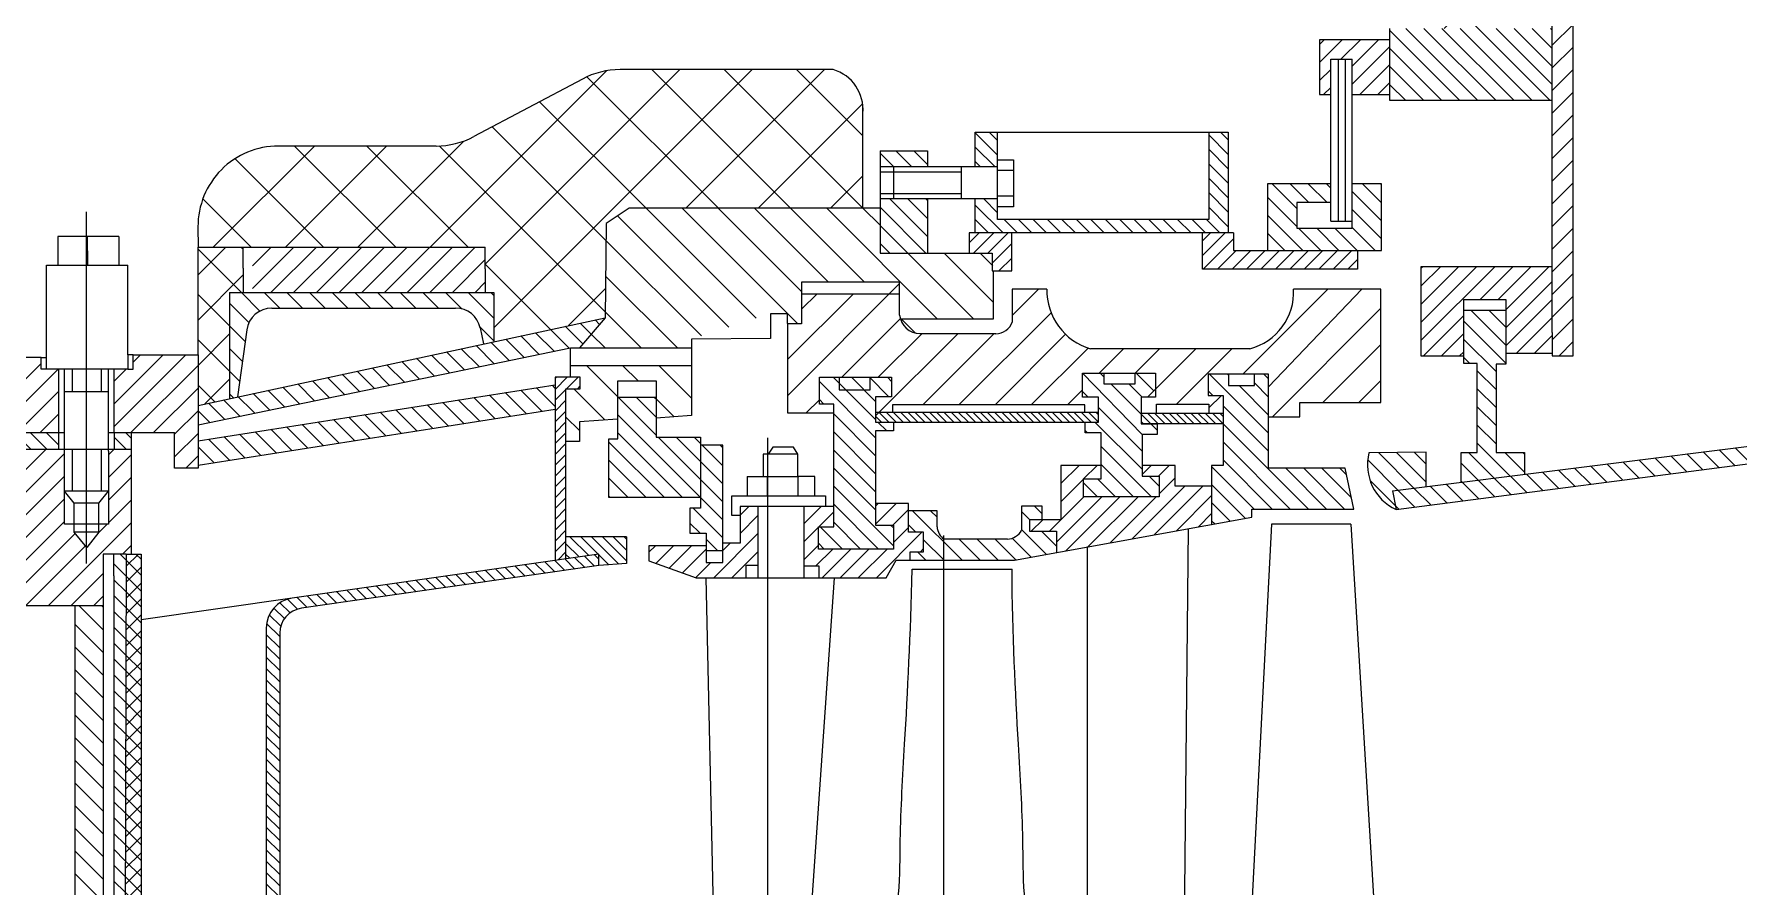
# Model space of a CAD drawing. Extents: x 0 to 420, y 0 to 297.
# Drawn here: x 233.63 to 273.66, y 211.22 to 231.26 of the extents above; entities that cross this region are included whole.
import ezdxf

# ---------------------------------------------------------------- set-up
doc = ezdxf.new("R2010")
doc.units = 0
doc.layers.get('0').update_dxf_attribs({"linetype": 'CONTINUOUS'})
pattern_1 = [(135, (-55.34396, 175.77993), (-0.21215855, -0.21215855), [])]
pattern_2 = [(45, (-22270.5377, -14110.3131), (-0.2661162917, 0.2661162917), [])]
pattern_3 = [(135, (-22278.84894, -14110.3131), (-0.1862814042, -0.1862814042), [])]
pattern_4 = [(135, (-22278.84894, -14110.3131), (-0.2661162917, -0.2661162917), [])]
pattern_5 = [(45, (-22278.84894, -14110.3131), (-0.2661162917, 0.2661162917), [])]
pattern_6 = [(45, (-55.34396, 175.77993), (-0.21215855, 0.21215855), [])]
pattern_7 = [(135, (-22278.84894, -14110.3131), (-0.1330581458, -0.1330581458), [])]
pattern_8 = [(135, (-55.34396, 175.77993), (-0.08486342, -0.08486342), [])]
pattern_9 = [(135, (-55.34396, 175.7799), (-0.4243171, -0.4243171), [])]
pattern_10 = [(45, (-55.34396, 175.77993), (-0.16972684, 0.16972684), [])]

msp = doc.modelspace()

# ---------------------------------------------------------------- hatches: boundary and pattern name
at = {"lineweight": 0, "ltscale": 0.0007}
h = msp.add_hatch(dxfattribs=at)
h.set_pattern_fill('ANSI37', color=256, scale=0.355602, style=0)
h.set_pattern_definition([(45, (-22270.5377, -14110.3131), (-0.798348875, 0.798348875), []), (135, (-22270.5377, -14110.3131), (-0.798348875, -0.798348875), [])])
edge = h.paths.add_edge_path()
edge.add_line((266.009, 241.434), (266.009, 236.13))
edge.add_spline(control_points=[(266.009, 236.13), (266.589, 236.215), (267.17, 236.301), (267.751, 236.375)], knot_values=[0, 0, 0, 0, 9.270999, 9.270999, 9.270999, 9.270999], degree=3, periodic=0)
edge.add_line((267.751, 236.375), (267.751, 239.561))
edge.add_line((267.751, 239.561), (328.042, 239.561))
edge.add_line((328.042, 239.561), (328.042, 236.207))
edge.add_spline(control_points=[(328.042, 236.207), (328.56, 236.143), (329.077, 236.079), (329.593, 236.015)], knot_values=[329.420919, 329.420919, 329.420919, 329.420919, 337.69622, 337.69622, 337.69622, 337.69622], degree=3, periodic=0)
edge.add_line((329.593, 236.015), (329.593, 241.434))
edge.add_line((329.593, 241.434), (266.009, 241.434))
edge = h.paths.add_edge_path()
edge.add_spline(control_points=[(329.593, 235.211), (329.077, 235.275), (328.56, 235.34), (328.042, 235.403)], knot_values=[329.420919, 329.420919, 329.420919, 329.420919, 337.69622, 337.69622, 337.69622, 337.69622], degree=3, periodic=0)
edge.add_line((328.042, 235.403), (328.042, 224.9))
edge.add_line((328.042, 224.9), (329.593, 224.9))
edge.add_line((329.593, 224.9), (329.593, 235.211))
h = msp.add_hatch(dxfattribs=at)
h.set_pattern_fill('ANSI31', color=256, scale=0.118534, style=0)
h.set_pattern_definition(pattern_2)
edge = h.paths.add_edge_path()
edge.add_spline(control_points=[(269.771, 235.762), (269.607, 235.754), (269.443, 235.743), (269.279, 235.73)], knot_values=[0.027746, 0.027746, 0.027746, 0.027746, 0.031916, 0.031916, 0.031916, 0.031916], degree=3, periodic=0)
edge.add_line((269.279, 235.73), (269.279, 224.245))
edge.add_line((269.279, 224.245), (269.279, 223.7))
edge.add_line((269.279, 223.7), (269.771, 223.7))
edge.add_line((269.771, 223.7), (269.771, 225.462))
edge.add_line((269.771, 225.462), (269.771, 235.762))
edge = h.paths.add_edge_path()
edge.add_line((269.771, 237.516), (269.771, 237.975))
edge.add_line((269.771, 237.975), (269.771, 239.561))
edge.add_line((269.771, 239.561), (269.279, 239.561))
edge.add_line((269.279, 239.561), (269.279, 236.534))
edge.add_spline(control_points=[(269.279, 236.534), (269.443, 236.547), (269.607, 236.557), (269.771, 236.566)], knot_values=[0.027746, 0.027746, 0.027746, 0.027746, 0.031916, 0.031916, 0.031916, 0.031916], degree=3, periodic=0)
edge.add_line((269.771, 236.566), (269.771, 237.516))
at = {"lineweight": 0}
h = msp.add_hatch(dxfattribs=at)
h.set_pattern_fill('NET', color=256, scale=0.378, angle=45, style=0)
h.set_pattern_definition([(45, (-55.344, 175.7799), (-0.848634, 0.848634), []), (135, (-55.344, 175.7799), (-0.848634, -0.848634), [])])
h.paths.add_polyline_path([(253.092, 229.569, 0.30903), (252.394, 230.421), (247.392, 230.421, 0.122698), (246.505, 230.2), (243.959, 228.848, -0.122698), (243.072, 228.627), (239.37, 228.627, 0.082422), (238.759, 228.525), (238.759, 226.254), (244.225, 226.254), (244.225, 225.74), (244.225, 225.187), (244.43, 225.187), (244.43, 224.031), (247.041, 224.594), (247.062, 226.809), (247.606, 227.165), (253.092, 227.165)])
h.paths.add_polyline_path([(238.759, 228.525, 0.322119), (237.48, 226.728), (237.482, 226.254), (238.759, 226.254)])
edge = h.paths.add_edge_path()
edge.add_spline(control_points=[(267.751, 235.571), (267.17, 235.497), (266.589, 235.411), (266.009, 235.326)], knot_values=[0, 0, 0, 0, 9.270999, 9.270999, 9.270999, 9.270999], degree=3, periodic=0)
edge.add_line((266.009, 235.326), (266.009, 231.39))
edge.add_line((266.009, 231.39), (267.751, 231.39))
edge.add_line((267.751, 231.39), (267.751, 235.571))
h = msp.add_hatch(dxfattribs=at)
h.set_pattern_fill('ANSI31', color=256, scale=0.0945, angle=90, style=0)
h.set_pattern_definition(pattern_1)
edge = h.paths.add_edge_path()
edge.add_line((265.527, 220.527), (296.83, 224.452))
edge.add_line((265.611, 220.088), (296.83, 224.144))
edge.add_line((265.527, 220.527), (265.611, 220.088))
edge.add_spline(control_points=[(296.83, 224.452), (297.808, 224.607), (299.925, 225.177), (302.887, 226.525), (305.427, 228.574), (307.054, 230.757), (307.839, 232.534), (307.951, 233.45), (307.981, 233.699)], knot_values=[0, 0, 0, 0, 2.969321, 6.544859, 9.687328, 12.645328, 14.654716, 15.407922, 15.407922, 15.407922, 15.407922], degree=3, periodic=0)
edge.add_spline(control_points=[(296.83, 224.144), (297.574, 224.278), (299.587, 224.706), (302.315, 225.921), (304.964, 227.613), (306.736, 229.722), (307.89, 231.677), (308.175, 233.126), (308.275, 233.684), (308.288, 233.843)], knot_values=[0, 0, 0, 0, 11.999601, 32.554422, 47.085411, 61.395852, 75.999022, 82.331654, 84.856843, 84.856843, 84.856843, 84.856843], degree=3, periodic=0)
at = {"lineweight": 0, "ltscale": 0.0007}
h = msp.add_hatch(dxfattribs=at)
h.set_pattern_fill('ANSI31', color=256, scale=0.118534, style=0)
h.set_pattern_definition(pattern_2)
edge = h.paths.add_edge_path()
edge.add_spline(control_points=[(323.345, 234.098), (323.357, 233.87), (323.414, 232.764), (323.12, 230.575), (322.521, 227.299), (320.969, 223.819), (318.894, 220.429), (316.212, 217.055), (311.482, 213.311), (305.563, 210.941), (301.049, 210.474), (299.551, 210.319)], knot_values=[0, 0, 0, 0, 3.612468, 17.57408, 34.857544, 56.348034, 77.511614, 97.911814, 124.406864, 172.490031, 196.378415, 196.378415, 196.378415, 196.378415], degree=3, periodic=0)
edge.add_line((299.551, 210.319), (278.321, 209.79))
edge.add_line((278.321, 209.79), (278.33, 209.467))
edge.add_line((278.33, 209.467), (299.299, 209.938))
edge.add_spline(control_points=[(299.299, 209.938), (300.25, 209.989), (301.91, 210.077), (304.52, 210.512), (307.128, 211.137), (309.959, 212.614), (313.708, 214.228), (317.275, 217.422), (320.144, 221.264), (322.174, 225.353), (323.486, 229.586), (323.632, 232.666), (323.7, 234.098)], knot_values=[0, 0, 0, 0, 15.092512, 26.350923, 42.007085, 57.356382, 76.856499, 106.551983, 131.889621, 152.677725, 178.797749, 201.478244, 201.478244, 201.478244, 201.478244], degree=3, periodic=0)
edge.add_line((323.7, 234.098), (323.345, 234.098))
h.paths.add_polyline_path([(278.33, 209.467), (278.321, 209.79), (268.928, 209.556), (268.928, 209.256)])
at = {"lineweight": 0}
h = msp.add_hatch(dxfattribs=at)
h.set_pattern_fill('ANSI31', color=256, scale=0.0945, angle=90, style=0)
h.set_pattern_definition(pattern_1)
h.paths.add_polyline_path([(269.279, 231.39), (266.009, 231.39), (265.465, 231.39), (265.465, 229.696), (269.279, 229.696)])
h = msp.add_hatch(dxfattribs=at)
h.set_pattern_fill('ANSI31', color=256, scale=0.0945, style=0)
h.set_pattern_definition(pattern_6)
h.paths.add_polyline_path([(265.465, 231.123), (263.815, 231.123), (263.815, 229.834), (264.077, 229.834), (264.077, 230.665), (264.579, 230.665), (264.579, 229.834), (265.465, 229.834)])
h = msp.add_hatch(dxfattribs=at)
h.set_pattern_fill('ANSI31', color=256, scale=0.0756, angle=90, style=0)
h.set_pattern_definition([(135, (-55.34396, 175.77993), (-0.16972684, -0.16972684), [])])
h.paths.add_polyline_path([(256.255, 228.951), (255.732, 228.951), (255.732, 228.136), (256.255, 228.136)])
h.paths.add_polyline_path([(256.255, 227.384), (255.732, 227.384), (255.732, 226.589), (261.672, 226.589), (261.672, 228.951), (261.212, 228.951), (261.212, 226.903), (256.255, 226.903)])
h = msp.add_hatch(dxfattribs=at)
h.set_pattern_fill('ANSI31', color=256, scale=0.0945, angle=90, style=0)
h.set_pattern_definition(pattern_1)
h.paths.add_polyline_path([(254.607, 227.384), (253.494, 227.384), (253.494, 226.109), (254.607, 226.109)])
h.paths.add_polyline_path([(254.607, 228.512), (253.494, 228.512), (253.494, 228.136), (254.607, 228.136)])
h = msp.add_hatch(dxfattribs=at)
h.set_pattern_fill('ANSI31', color=256, scale=0.0945, angle=90, style=0)
h.set_pattern_definition(pattern_1)
h.paths.add_polyline_path([(265.269, 227.739), (264.579, 227.739), (264.579, 226.694), (263.282, 226.694), (263.282, 227.3), (264.077, 227.3), (264.077, 227.739), (262.592, 227.739), (262.592, 226.171), (264.704, 226.171), (265.269, 226.171)])
h = msp.add_hatch(dxfattribs=at)
h.set_pattern_fill('ANSI31', color=256, scale=0.189, angle=90, style=0)
h.set_pattern_definition(pattern_9)
edge = h.paths.add_edge_path()
edge.add_line((247.062, 226.809), (247.041, 224.594))
edge.add_line((247.606, 227.165), (247.062, 226.809))
edge.add_line((253.494, 227.165), (247.606, 227.165))
edge.add_line((253.494, 227.165), (253.494, 226.109))
edge.add_line((253.494, 226.109), (256.13, 226.109))
edge.add_line((256.151, 225.691), (256.151, 224.562))
edge.add_line((256.13, 226.109), (256.13, 225.691))
edge.add_line((256.151, 224.562), (253.972, 224.562))
edge.add_line((253.954, 224.656), (253.954, 225.43))
edge.add_line((253.954, 225.43), (251.654, 225.43))
edge.add_line((251.654, 225.43), (251.654, 224.447))
edge.add_line((251.654, 224.447), (251.319, 224.447))
edge.add_line((251.319, 224.458), (251.319, 224.688))
edge.add_line((251.319, 224.688), (250.922, 224.688))
edge.add_line((250.922, 224.102), (249.07, 224.092))
edge.add_line((250.922, 224.688), (250.922, 224.102))
edge.add_line((249.07, 224.092), (249.07, 223.883))
edge.add_line((246.438, 223.883), (249.07, 223.883))
edge.add_line((247.041, 224.594), (246.438, 223.883))
edge.add_arc((254.432, 224.698), 0.479, 185.0268, 270)
h = msp.add_hatch(dxfattribs=at)
h.set_pattern_fill('ANSI31', color=256, scale=0.0756, style=0)
h.set_pattern_definition(pattern_10)
h.paths.add_polyline_path([(256.59, 226.589), (255.586, 226.589), (255.586, 226.109), (256.13, 226.109), (256.13, 225.691), (256.151, 225.691), (256.59, 225.691)])
h = msp.add_hatch(dxfattribs=at)
h.set_pattern_fill('ANSI31', color=256, scale=0.0756, style=0)
h.set_pattern_definition(pattern_10)
h.paths.add_polyline_path([(264.704, 226.171), (261.797, 226.171), (261.797, 226.589), (261.065, 226.589), (261.065, 225.733), (264.704, 225.733)])
at = {"lineweight": 0, "ltscale": 0.0007}
h = msp.add_hatch(dxfattribs=at)
h.set_pattern_fill('ANSI37', color=256, scale=0.237068, style=0)
h.set_pattern_definition([(45, (-22278.84894, -14110.3131), (-0.532232583, 0.532232583), []), (135, (-22278.84894, -14110.3131), (-0.532232583, -0.532232583), [])])
h.paths.add_polyline_path([(238.221, 225.187), (238.542, 225.187), (238.542, 225.754), (238.542, 226.254), (237.482, 226.254), (237.482, 223.722), (237.482, 222.535), (238.221, 222.694)])
h = msp.add_hatch(dxfattribs=at)
h.set_pattern_fill('ANSI31', color=256, scale=0.118534, style=0)
h.set_pattern_definition(pattern_5)
h.paths.add_polyline_path([(244.225, 225.187), (244.225, 225.74), (244.225, 226.254), (238.759, 226.254), (238.759, 225.187)])
at = {"lineweight": 0}
h = msp.add_hatch(dxfattribs=at)
h.set_pattern_fill('ANSI31', color=256, scale=0.0945, style=0)
h.set_pattern_definition(pattern_6)
h.paths.add_polyline_path([(269.279, 225.798), (266.202, 225.798), (266.202, 223.687), (267.205, 223.687), (267.205, 225.024), (268.188, 225.024), (268.188, 223.75), (269.279, 223.75), (269.279, 224.245)])
at = {"lineweight": 0, "ltscale": 0.0007}
h = msp.add_hatch(dxfattribs=at)
h.set_pattern_fill('ANSI31', color=256, scale=0.118534, angle=90, style=0)
h.set_pattern_definition(pattern_4)
h.paths.add_polyline_path([(243.528, 224.819, -0.352957), (244.107, 224.352), (244.188, 223.979), (244.43, 224.031), (244.43, 225.187), (238.759, 225.187), (238.759, 224.609, -0.221029), (239.212, 224.819)])
h.paths.add_polyline_path([(238.759, 225.187), (238.221, 225.187), (238.221, 222.694), (238.411, 222.735), (238.625, 224.306, -0.142311), (238.759, 224.609)])
at = {"lineweight": 0}
h = msp.add_hatch(dxfattribs=at)
h.set_pattern_fill('ANSI31', color=256, scale=0.0945, angle=90, style=0)
h.set_pattern_definition(pattern_1)
h.paths.add_polyline_path([(238.759, 222.81), (238.759, 222.339), (246.226, 223.883), (246.438, 223.883), (247.041, 224.594)])
h = msp.add_hatch(dxfattribs=at)
h.set_pattern_fill('ANSI31', color=256, scale=0.0945, angle=90, style=0)
h.set_pattern_definition(pattern_1)
h.paths.add_polyline_path([(267.958, 223.499), (268.188, 223.499), (268.188, 224.774), (267.205, 224.774), (267.205, 223.52), (267.519, 223.52), (267.519, 221.43), (267.143, 221.43), (267.143, 220.73), (268.628, 220.916), (268.628, 221.43), (267.958, 221.43)])
at = {"lineweight": 0, "ltscale": 0.0007}
h = msp.add_hatch(dxfattribs=at)
h.set_pattern_fill('ANSI31', color=256, scale=0.118534, style=0)
h.set_pattern_definition(pattern_5)
h.paths.add_polyline_path([(231.725, 223.383), (231.434, 223.383), (231.245, 223.383), (231.245, 223.556), (230.824, 223.556), (230.824, 221.835), (231.725, 221.835)])
h.paths.add_polyline_path([(234.214, 223.383), (233.923, 223.383), (233.797, 223.383), (233.797, 223.657), (233.468, 223.657), (233.468, 223.383), (233.347, 223.383), (233.065, 223.383), (233.065, 221.897), (234.214, 221.897)])
h.paths.add_polyline_path([(231.857, 221.498), (230.824, 221.498), (230.824, 220.159), (231.278, 220.159), (231.278, 217.831), (234.587, 217.831), (235.251, 217.831), (235.251, 218.192), (235.251, 218.39), (235.251, 218.646), (235.251, 219.042), (235.798, 219.042), (235.912, 219.042), (235.912, 221.498), (235.383, 221.498), (235.383, 221.46), (235.383, 219.746), (235.156, 219.746), (235.156, 219.557), (234.865, 219.188), (234.865, 219.209), (234.571, 219.557), (234.571, 219.746), (234.346, 219.746), (234.346, 221.498), (232.894, 221.498), (232.894, 221.46), (232.894, 219.746), (232.667, 219.746), (232.667, 219.557), (232.384, 219.199), (232.082, 219.557), (232.082, 219.746), (231.857, 219.746)])
h = msp.add_hatch(dxfattribs=at)
h.set_pattern_fill('ANSI31', color=256, scale=0.118534, style=0)
h.set_pattern_definition(pattern_5)
h.paths.add_polyline_path([(236.93, 221.897), (236.93, 221.057), (237.482, 221.057), (237.482, 223.722), (235.957, 223.722), (235.957, 223.383), (235.836, 223.383), (235.516, 223.383), (235.516, 221.897)])
at = {"lineweight": 0}
h = msp.add_hatch(dxfattribs=at)
h.set_pattern_fill('ANSI31', color=256, scale=0.189, angle=90, style=0)
h.set_pattern_definition(pattern_9)
h.paths.add_polyline_path([(247.338, 223.107), (248.238, 223.107), (248.238, 222.231), (249.07, 222.295), (249.07, 223.465), (246.226, 223.465), (246.226, 223.194), (246.456, 223.194), (246.456, 222.922), (246.121, 222.922), (246.121, 221.689), (246.435, 221.689), (246.435, 222.149), (247.338, 222.212)])
h = msp.add_hatch(dxfattribs=at)
h.set_pattern_fill('ANSI31', color=256, scale=0.0945, angle=90, style=0)
h.set_pattern_definition(pattern_1)
h.paths.add_polyline_path([(245.868, 222.447), (245.868, 223.018), (238.759, 221.904), (238.759, 221.333)])
h.paths.add_polyline_path([(238.759, 221.904), (237.482, 221.704), (237.482, 221.446), (237.482, 221.133), (238.759, 221.333)])
h = msp.add_hatch(dxfattribs=at)
h.set_pattern_fill('ANSI31', color=256, scale=0.0567, style=0)
h.set_pattern_definition([(45, (-55.34396, 175.77993), (-0.12729513, 0.12729513), [])])
h.paths.add_polyline_path([(246.121, 222.922), (246.456, 222.922), (246.456, 223.194), (246.226, 223.194), (245.868, 223.194), (245.868, 222.447), (245.868, 218.894), (246.121, 218.93)])
h = msp.add_hatch(dxfattribs=at)
h.set_pattern_fill('ANSI31', color=256, scale=0.0945, angle=90, style=0)
h.set_pattern_definition(pattern_1)
h.paths.add_polyline_path([(253.39, 221.939), (253.808, 221.939), (253.808, 222.143), (253.39, 222.143), (253.39, 222.734), (253.766, 222.734), (253.766, 223.193), (252.072, 223.193), (252.072, 222.566), (252.407, 222.566), (252.407, 219.682), (252.051, 219.682), (252.051, 219.16), (253.808, 219.16), (253.808, 219.724), (253.39, 219.724)])
h = msp.add_hatch(dxfattribs=at)
h.set_pattern_fill('ANSI31', color=256, scale=0.0945, angle=90, style=0)
h.set_pattern_definition(pattern_1)
h.paths.add_polyline_path([(262.619, 223.271), (262.284, 223.271), (262.284, 222.999), (261.678, 222.999), (261.678, 223.271), (261.197, 223.271), (261.197, 222.77), (261.552, 222.77), (261.552, 221.119), (261.28, 221.119), (261.28, 219.74), (262.223, 219.912), (262.223, 220.1), (264.622, 220.1), (264.415, 221.056), (262.619, 221.056)])
h = msp.add_hatch(dxfattribs=at)
h.set_pattern_fill('ANSI31', color=256, scale=0.0945, angle=90, style=0)
h.set_pattern_definition(pattern_1)
h.paths.add_polyline_path([(238.759, 222.81), (237.482, 222.535), (237.482, 222.075), (238.759, 222.339)])
h = msp.add_hatch(dxfattribs=at)
h.set_pattern_fill('ANSI31', color=256, scale=0.0945, angle=90, style=0)
h.set_pattern_definition(pattern_1)
h.paths.add_polyline_path([(249.283, 221.79), (248.238, 221.79), (248.238, 222.73), (247.338, 222.73), (247.338, 221.748), (247.129, 221.748), (247.129, 220.369), (249.283, 220.369)])
h = msp.add_hatch(dxfattribs=at)
h.set_pattern_fill('ANSI31', color=256, scale=0.0378, angle=90, style=0)
h.set_pattern_definition(pattern_8)
h.paths.add_polyline_path([(258.624, 222.378), (253.482, 222.378), (253.39, 222.285), (253.39, 222.143), (258.624, 222.143)])
h = msp.add_hatch(dxfattribs=at)
h.set_pattern_fill('ANSI31', color=256, scale=0.0378, angle=90, style=0)
h.set_pattern_definition(pattern_8)
h.paths.add_polyline_path([(261.552, 222.352), (259.628, 222.352), (259.628, 222.101), (260.005, 222.101), (261.552, 222.101)])
at = {"lineweight": 0, "ltscale": 0.0007}
h = msp.add_hatch(dxfattribs=at)
h.set_pattern_fill('ANSI31', color=256, scale=0.082974, angle=90, style=0)
h.set_pattern_definition(pattern_3)
h.paths.add_polyline_path([(230.824, 221.835), (230.824, 221.498), (231.725, 221.498), (231.725, 221.835)])
h.paths.add_polyline_path([(233.065, 221.897), (233.065, 221.498), (234.214, 221.498), (234.214, 221.897)])
h.paths.add_polyline_path([(235.516, 221.498), (235.912, 221.498), (235.912, 221.897), (235.516, 221.897)])
at = {"lineweight": 0}
h = msp.add_hatch(dxfattribs=at)
h.set_pattern_fill('ANSI31', color=256, scale=0.0945, angle=90, style=0)
h.set_pattern_definition(pattern_1)
h.paths.add_polyline_path([(249.806, 221.602), (249.283, 221.602), (249.283, 220.118), (249.032, 220.118), (249.032, 219.533), (249.409, 219.533), (249.409, 219.115), (249.806, 219.115)])
h = msp.add_hatch(dxfattribs=at)
h.set_pattern_fill('ANSI31', color=256, scale=0.0945, angle=90, style=0)
h.set_pattern_definition(pattern_1)
h.paths.add_polyline_path([(264.975, 221.416, 0.361436), (265.611, 220.088), (265.527, 220.527), (266.32, 220.627), (266.318, 221.434)])
h = msp.add_hatch(dxfattribs=at)
h.set_pattern_fill('ANSI31', color=256, scale=0.0945, style=0)
h.set_pattern_definition(pattern_6)
h.paths.add_polyline_path([(261.28, 220.638), (260.423, 220.638), (260.423, 221.119), (259.649, 221.119), (259.649, 220.868), (260.046, 220.868), (260.046, 220.387), (258.269, 220.387), (258.269, 220.805), (258.687, 220.805), (258.687, 221.124), (257.823, 221.124), (257.74, 221.124), (257.74, 219.849), (257.008, 219.849), (257.008, 219.578), (257.635, 219.578), (257.635, 219.075), (261.28, 219.74)])
h = msp.add_hatch(dxfattribs=at)
h.set_pattern_fill('ANSI31', color=256, scale=0.0945, style=0)
h.set_pattern_definition(pattern_6)
h.paths.add_polyline_path([(250.625, 220.156), (250.207, 220.156), (250.207, 219.299), (249.806, 219.299), (249.806, 218.843), (249.409, 218.843), (249.409, 219.237), (248.066, 219.237), (248.066, 218.882), (249.174, 218.485), (250.353, 218.485), (250.353, 218.777), (250.625, 218.777)])
h = msp.add_hatch(dxfattribs=at)
h.set_pattern_fill('ANSI31', color=256, scale=0.0945, style=0)
h.set_pattern_definition(pattern_6)
h.paths.add_polyline_path([(254.205, 219.097), (254.519, 219.097), (254.519, 219.557), (254.163, 219.557), (254.163, 220.226), (253.39, 220.226), (253.39, 219.724), (253.808, 219.724), (253.808, 219.16), (252.051, 219.16), (252.051, 219.682), (252.407, 219.682), (252.407, 220.156), (251.713, 220.156), (251.713, 218.756), (252.068, 218.756), (252.068, 218.485), (253.636, 218.485), (253.875, 218.895), (254.205, 218.895)])
h = msp.add_hatch(dxfattribs=at)
h.set_pattern_fill('ANSI31', color=256, scale=0.0945, angle=90, style=0)
h.set_pattern_definition(pattern_1)
h.paths.add_polyline_path([(257.635, 219.578), (257.008, 219.578), (257.008, 219.849), (257.3, 219.849), (257.3, 220.163), (256.819, 220.163), (256.819, 219.599, -0.251518), (256.485, 219.39), (255, 219.39, -0.011912), (254.985, 219.401), (254.985, 218.895), (256.649, 218.895), (257.635, 219.075)])
h.paths.add_polyline_path([(254.985, 219.401, -0.209903), (254.833, 219.682), (254.833, 220.058), (254.163, 220.058), (254.163, 219.557), (254.519, 219.557), (254.519, 219.097), (254.205, 219.097), (254.205, 218.895), (254.985, 218.895)])
h = msp.add_hatch(dxfattribs=at)
h.set_pattern_fill('ANSI31', color=256, scale=0.0567, angle=90, style=0)
h.set_pattern_definition([(135, (-55.34396, 175.77993), (-0.12729513, -0.12729513), [])])
h.paths.add_polyline_path([(247.544, 219.449), (246.121, 219.449), (246.121, 218.93), (246.894, 219.041), (246.894, 218.771), (247.544, 218.82)])
at = {"lineweight": 0, "ltscale": 0.0007}
h = msp.add_hatch(dxfattribs=at)
h.set_pattern_fill('ANSI31', color=256, scale=0.082974, angle=90, style=0)
h.set_pattern_definition(pattern_3)
h.paths.add_polyline_path([(235.798, 219.042), (235.507, 219.042), (235.507, 218.529), (235.507, 201.938), (238.759, 201.938), (238.759, 202.194), (235.743, 202.194)])
h.paths.add_polyline_path([(238.759, 202.194), (238.759, 201.938), (244.994, 201.938), (245.019, 202.194)])
h = msp.add_hatch(dxfattribs=at)
h.set_pattern_fill('ANSI37', color=256, scale=0.082974, angle=90, style=0)
h.set_pattern_definition([(135, (-22278.84894, -14110.3131), (-0.1862814042, -0.1862814042), []), (225, (-22278.84894, -14110.3131), (0.1862814042, -0.1862814042), [])])
h.paths.add_polyline_path([(236.146, 219.042), (235.798, 219.042), (235.752, 205.017), (236.146, 205.017)])
h = msp.add_hatch(dxfattribs=at)
h.set_pattern_fill('ANSI31', color=256, scale=0.059267, angle=90, style=0)
h.set_pattern_definition(pattern_7)
h.paths.add_polyline_path([(239.4, 217.181, -0.373006), (239.909, 217.768), (246.894, 218.771), (246.894, 219.041), (239.695, 218.007, 0.373006), (239.085, 217.303), (239.085, 214.016), (239.4, 214.016)])
h = msp.add_hatch(dxfattribs=at)
h.set_pattern_fill('ANSI31', color=256, scale=0.118534, angle=90, style=0)
h.set_pattern_definition(pattern_4)
h.paths.add_polyline_path([(234.587, 200.302), (235.251, 200.302), (235.251, 217.109), (235.251, 217.831), (234.587, 217.831), (234.587, 217.109)])
h = msp.add_hatch(dxfattribs=at)
h.set_pattern_fill('ANSI31', color=256, scale=0.059267, angle=90, style=0)
h.set_pattern_definition(pattern_7)
h.paths.add_polyline_path([(246.95, 208.851), (246.95, 209.172), (240.045, 208.568, -0.440008), (239.4, 209.158), (239.4, 214.016), (239.085, 214.016), (239.085, 208.939, 0.440008), (239.858, 208.23)])

# ---------------------------------------------------------------- linework, layer by layer
for p, q in [((269.279, 224.245), (269.279, 235.73)), ((269.771, 225.462), (269.771, 235.762)), ((234.865, 218.819), (234.865, 227.077)), ((235.62, 226.498), (234.191, 226.498)), ((234.191, 226.498), (234.191, 225.83)), ((234.883, 226.164), (234.883, 226.498)), ((234.883, 226.164), (234.883, 225.83)), ((235.62, 226.498), (235.62, 225.83)), ((237.482, 223.722), (237.482, 226.254)), ((237.482, 226.254), (244.225, 226.254)), ((238.542, 225.754), (238.542, 226.254)), ((244.225, 225.74), (244.225, 226.254)), ((233.923, 223.383), (233.923, 225.83)), ((233.923, 225.83), (235.836, 225.83)), ((235.836, 223.722), (235.836, 225.83)), ((238.542, 225.754), (238.542, 225.187)), ((244.225, 225.74), (244.225, 225.187)), ((269.771, 223.7), (269.771, 225.462)), ((238.221, 225.187), (238.221, 222.694)), ((238.221, 225.187), (244.43, 225.187)), ((244.43, 225.187), (244.43, 224.031)), ((237.482, 222.535), (247.041, 224.594)), ((239.212, 224.819), (243.528, 224.819)), ((238.625, 224.306), (238.411, 222.735)), ((244.107, 224.352), (244.188, 223.979)), ((265.527, 220.527), (296.83, 224.452)), ((269.279, 224.245), (269.279, 223.7)), ((237.482, 222.075), (246.226, 223.883)), ((233.797, 223.657), (233.347, 223.657)), ((233.797, 223.383), (233.797, 223.657)), ((233.797, 223.657), (233.923, 223.657)), ((233.923, 223.383), (233.797, 223.383)), ((235.836, 223.383), (233.923, 223.383)), ((234.214, 221.498), (234.214, 223.383)), ((234.346, 219.746), (234.346, 223.383)), ((234.535, 222.855), (234.535, 223.383)), ((235.214, 222.855), (235.214, 223.383)), ((235.383, 221.46), (235.383, 223.383)), ((235.516, 221.897), (235.516, 223.383)), ((235.957, 223.722), (235.836, 223.722)), ((235.836, 223.722), (235.836, 223.383)), ((235.836, 223.383), (235.957, 223.383)), ((235.957, 223.722), (237.482, 223.722)), ((235.957, 223.383), (235.957, 223.722)), ((237.482, 223.722), (237.482, 221.704)), ((269.279, 223.7), (269.771, 223.7)), ((237.482, 221.704), (245.868, 223.018)), ((245.868, 223.194), (245.868, 222.447)), ((235.383, 222.855), (234.346, 222.855)), ((237.482, 221.133), (245.868, 222.447)), ((232.894, 221.897), (234.346, 221.897)), ((235.383, 221.897), (236.93, 221.897)), ((235.516, 221.897), (235.516, 221.498)), ((235.912, 221.897), (235.912, 219.042)), ((236.93, 221.057), (236.93, 221.897)), ((250.856, 221.773), (250.856, 207.331)), ((235.912, 221.498), (230.824, 221.498)), ((234.535, 220.518), (234.535, 221.498)), ((235.214, 220.518), (235.214, 221.498)), ((235.383, 221.46), (235.383, 219.746)), ((237.482, 221.446), (237.482, 221.057)), ((237.482, 221.057), (236.93, 221.057)), ((235.383, 220.518), (234.346, 220.518)), ((234.571, 220.235), (234.346, 220.518)), ((235.156, 220.235), (234.571, 220.235)), ((234.571, 219.557), (234.571, 220.235)), ((235.156, 220.235), (235.383, 220.518)), ((235.156, 219.557), (235.156, 220.235)), ((234.571, 219.746), (234.346, 219.746)), ((235.156, 219.746), (234.571, 219.746)), ((235.156, 219.557), (234.571, 219.557)), ((234.873, 219.199), (234.571, 219.557)), ((235.156, 219.557), (234.873, 219.199)), ((235.383, 219.746), (235.156, 219.746)), ((254.985, 219.478), (254.985, 207.537)), ((235.251, 219.042), (235.251, 218.646)), ((235.251, 219.042), (235.251, 218.646)), ((235.798, 219.042), (235.251, 219.042)), ((235.798, 219.042), (235.251, 219.042)), ((235.507, 218.529), (235.507, 219.042)), ((235.507, 218.529), (235.507, 219.042)), ((235.798, 219.042), (235.743, 202.194)), ((235.798, 219.042), (236.146, 219.042)), ((236.146, 219.042), (236.146, 205.017)), ((246.894, 219.041), (236.146, 217.497)), ((235.251, 218.646), (235.251, 218.39)), ((235.251, 218.646), (235.251, 218.39)), ((246.894, 218.771), (239.909, 217.768)), ((235.251, 218.39), (235.251, 218.192)), ((235.251, 218.39), (235.251, 218.192)), ((235.251, 218.192), (235.251, 217.109)), ((235.507, 218.529), (235.507, 201.938)), ((249.601, 209.875), (249.414, 218.485)), ((252.42, 218.485), (251.817, 209.875)), ((227.007, 217.831), (235.251, 217.831)), ((231.289, 217.831), (234.587, 217.831)), ((234.587, 217.831), (234.587, 217.109)), ((234.587, 217.831), (235.251, 217.831)), ((234.587, 217.109), (234.587, 200.302)), ((235.251, 217.109), (235.251, 200.302)), ((239.085, 217.303), (239.085, 208.939)), ((239.4, 217.181), (239.4, 209.158))]:
    msp.add_line(p, q, dxfattribs=at)
at = {"lineweight": 0}
for p, q in [((265.465, 229.696), (265.465, 231.39)), ((263.815, 231.123), (263.815, 229.834)), ((265.465, 231.123), (263.815, 231.123)), ((264.077, 226.861), (264.077, 230.665)), ((264.077, 230.665), (264.579, 230.665)), ((264.257, 226.861), (264.257, 230.665)), ((264.424, 226.861), (264.424, 230.665)), ((264.579, 226.694), (264.579, 230.665)), ((246.505, 230.2), (243.959, 228.848)), ((252.394, 230.421), (247.392, 230.421)), ((263.815, 229.834), (264.077, 229.834)), ((264.579, 229.834), (265.465, 229.834)), ((253.092, 227.165), (253.092, 229.569)), ((269.279, 229.696), (265.465, 229.696)), ((243.072, 228.627), (239.37, 228.627)), ((255.732, 228.951), (261.672, 228.951)), ((255.732, 228.136), (255.732, 228.951)), ((256.255, 226.903), (256.255, 228.951)), ((261.212, 228.951), (261.212, 226.903)), ((261.672, 228.951), (261.672, 226.589)), ((253.494, 228.512), (253.494, 226.109)), ((253.494, 228.512), (254.607, 228.512)), ((254.607, 228.512), (254.607, 228.136)), ((256.255, 228.303), (256.632, 228.303)), ((256.632, 228.303), (256.632, 227.195)), ((256.255, 228.136), (253.494, 228.136)), ((253.494, 228.023), (255.398, 228.023)), ((253.808, 228.136), (253.808, 227.384)), ((255.398, 228.136), (255.398, 227.384)), ((256.632, 228.052), (256.255, 228.052)), ((253.494, 227.509), (255.398, 227.509)), ((256.255, 227.384), (253.494, 227.384)), ((254.607, 227.384), (254.607, 226.109)), ((255.732, 226.589), (255.732, 227.384)), ((256.632, 227.446), (256.255, 227.446)), ((262.592, 227.739), (262.592, 226.171)), ((264.077, 227.739), (262.592, 227.739)), ((265.269, 227.739), (264.579, 227.739)), ((265.269, 226.171), (265.269, 227.739)), ((247.606, 227.165), (247.062, 226.809)), ((253.494, 227.165), (247.606, 227.165)), ((253.494, 227.165), (253.494, 226.109)), ((256.632, 227.195), (256.255, 227.195)), ((264.077, 227.3), (263.282, 227.3)), ((263.282, 227.3), (263.282, 226.694)), ((237.48, 226.728), (237.482, 226.254)), ((247.062, 226.809), (247.041, 224.594)), ((261.797, 226.589), (255.586, 226.589)), ((255.586, 226.589), (255.586, 226.109)), ((261.212, 226.903), (256.255, 226.903)), ((256.59, 225.691), (256.59, 226.589)), ((261.065, 225.733), (261.065, 226.589)), ((261.797, 226.589), (261.797, 226.171)), ((263.282, 226.694), (264.579, 226.694)), ((264.077, 226.861), (264.579, 226.861)), ((261.797, 226.171), (264.704, 226.171)), ((262.592, 226.171), (265.269, 226.171)), ((264.704, 226.171), (264.704, 225.733)), ((253.494, 226.109), (256.13, 226.109)), ((256.13, 226.109), (256.13, 225.691)), ((266.202, 223.687), (266.202, 225.798)), ((266.202, 225.798), (269.279, 225.798)), ((251.319, 222.761), (253.954, 225.396)), ((251.654, 225.43), (251.654, 224.447)), ((253.954, 225.43), (251.654, 225.43)), ((253.954, 224.656), (253.954, 225.43)), ((256.13, 225.691), (256.151, 225.691)), ((256.13, 225.691), (256.59, 225.691)), ((256.151, 225.691), (256.151, 224.562)), ((264.704, 225.733), (261.065, 225.733)), ((251.319, 223.609), (252.868, 225.158)), ((251.654, 224.793), (252.019, 225.158)), ((251.654, 225.158), (253.954, 225.158)), ((256.597, 224.644), (257.217, 225.264)), ((257.413, 225.264), (256.597, 225.264)), ((256.597, 225.264), (256.597, 224.491)), ((262.013, 223.271), (264.006, 225.264)), ((262.619, 222.973), (264.807, 225.264)), ((265.254, 225.264), (263.206, 225.264)), ((265.254, 222.602), (265.254, 225.264)), ((267.205, 225.024), (268.188, 225.024)), ((267.205, 223.52), (267.205, 225.024)), ((268.188, 225.024), (268.188, 223.499)), ((247.041, 224.594), (246.438, 223.883)), ((251.319, 224.688), (250.922, 224.688)), ((250.922, 224.688), (250.922, 224.102)), ((251.319, 224.458), (251.319, 224.688)), ((252.6, 223.193), (253.971, 224.565)), ((256.151, 224.562), (253.972, 224.562)), ((255.347, 222.546), (257.513, 224.711)), ((262.707, 222.268), (265.254, 224.815)), ((267.205, 224.774), (268.188, 224.774)), ((251.654, 224.447), (251.319, 224.447)), ((251.319, 224.447), (251.319, 222.357)), ((253.39, 222.285), (255.322, 224.217)), ((253.449, 223.193), (254.473, 224.217)), ((256.213, 224.217), (254.435, 224.217)), ((254.498, 222.546), (256.17, 224.217)), ((256.196, 222.546), (257.853, 224.204)), ((246.226, 223.883), (249.07, 223.883)), ((246.226, 223.194), (246.226, 223.883)), ((246.438, 223.883), (249.07, 223.883)), ((250.922, 224.102), (249.07, 224.092)), ((249.07, 224.092), (249.07, 223.883)), ((249.07, 223.883), (249.07, 222.295)), ((257.044, 222.546), (258.381, 223.882)), ((262.177, 223.864), (258.437, 223.864)), ((258.639, 223.292), (259.211, 223.864)), ((259.488, 223.292), (260.06, 223.864)), ((259.772, 222.728), (260.909, 223.864)), ((260.454, 222.561), (261.757, 223.864)), ((263.89, 222.602), (265.254, 223.966)), ((265.611, 220.088), (296.83, 224.144)), ((249.07, 223.465), (246.226, 223.465)), ((267.205, 223.687), (266.202, 223.687)), ((267.519, 223.52), (267.205, 223.52)), ((267.519, 221.43), (267.519, 223.52)), ((267.958, 223.499), (267.958, 221.43)), ((268.188, 223.499), (267.958, 223.499)), ((269.279, 223.75), (268.188, 223.75)), ((246.226, 223.194), (245.868, 223.194)), ((246.456, 223.194), (246.226, 223.194)), ((246.456, 222.922), (246.456, 223.194)), ((247.338, 221.748), (247.338, 223.107)), ((247.338, 223.107), (248.238, 223.107)), ((248.238, 223.107), (248.238, 221.79)), ((252.072, 223.193), (253.766, 223.193)), ((252.072, 222.566), (252.072, 223.193)), ((252.532, 223.173), (252.532, 222.901)), ((253.264, 222.901), (253.264, 223.173)), ((253.766, 223.193), (253.766, 222.734)), ((258.248, 223.292), (259.649, 221.85)), ((258.248, 222.728), (258.248, 223.292)), ((258.248, 223.292), (259.963, 223.292)), ((258.75, 223.204), (258.662, 223.292)), ((258.75, 223.292), (258.75, 223.041)), ((258.75, 223.041), (259.482, 223.041)), ((259.628, 222.326), (258.913, 223.041)), ((259.651, 222.728), (259.337, 223.041)), ((259.482, 223.041), (259.482, 223.292)), ((259.924, 222.879), (259.511, 223.292)), ((259.963, 223.292), (259.963, 222.728)), ((262.619, 223.271), (261.197, 223.271)), ((261.197, 223.271), (261.197, 222.77)), ((261.678, 223.271), (261.678, 222.999)), ((261.678, 222.999), (262.284, 222.999)), ((262.284, 222.999), (262.284, 223.271)), ((262.619, 221.056), (262.619, 223.271)), ((264.739, 222.602), (265.254, 223.118)), ((246.121, 218.93), (246.121, 222.922)), ((246.121, 222.922), (246.456, 222.922)), ((247.338, 222.73), (248.238, 222.73)), ((251.764, 222.357), (252.072, 222.665)), ((252.407, 222.566), (252.072, 222.566)), ((252.407, 219.682), (252.407, 222.566)), ((252.532, 222.901), (253.264, 222.901)), ((253.766, 222.734), (253.39, 222.734)), ((253.39, 222.734), (253.39, 222.143)), ((257.893, 222.546), (258.248, 222.901)), ((258.378, 222.728), (258.248, 222.858)), ((258.624, 222.728), (258.248, 222.728)), ((258.624, 222.143), (258.624, 222.728)), ((259.963, 222.728), (259.628, 222.728)), ((259.628, 222.728), (259.628, 222.101)), ((259.984, 222.352), (259.984, 222.561)), ((259.984, 222.561), (261.218, 222.561)), ((261.197, 222.77), (261.552, 222.77)), ((261.218, 222.476), (261.511, 222.77)), ((261.218, 222.561), (261.218, 222.352)), ((261.552, 222.77), (261.552, 221.119)), ((263.351, 222.602), (265.254, 222.602)), ((263.351, 222.268), (263.351, 222.602)), ((245.868, 222.447), (245.868, 218.894)), ((247.334, 222.211), (246.435, 222.149)), ((249.07, 222.295), (248.238, 222.231)), ((251.319, 222.357), (252.407, 222.357)), ((253.39, 222.378), (258.624, 222.378)), ((258.304, 222.546), (253.787, 222.546)), ((253.787, 222.546), (253.787, 222.378)), ((258.304, 222.378), (258.304, 222.546)), ((259.649, 221.456), (258.624, 222.481)), ((259.628, 222.352), (261.552, 222.352)), ((262.619, 222.268), (263.351, 222.268)), ((246.435, 222.149), (246.435, 221.689)), ((248.238, 221.79), (249.283, 221.79)), ((249.283, 221.79), (249.283, 220.118)), ((253.39, 222.143), (258.624, 222.143)), ((253.39, 221.939), (253.39, 219.724)), ((253.808, 221.939), (253.39, 221.939)), ((253.808, 222.143), (253.808, 221.939)), ((258.311, 221.892), (258.311, 222.143)), ((258.365, 221.892), (258.311, 221.946)), ((258.687, 221.892), (258.311, 221.892)), ((259.649, 221.032), (258.539, 222.143)), ((258.687, 220.805), (258.687, 221.892)), ((259.628, 222.101), (260.005, 222.101)), ((261.552, 222.101), (259.628, 222.101)), ((259.649, 221.85), (259.649, 220.868)), ((260.005, 221.85), (259.649, 221.85)), ((260.005, 221.949), (259.853, 222.101)), ((260.005, 222.101), (260.005, 221.85)), ((237.482, 221.704), (237.482, 221.446)), ((246.435, 221.689), (246.121, 221.689)), ((247.129, 221.748), (247.338, 221.748)), ((247.129, 220.369), (247.129, 221.748)), ((249.806, 221.602), (249.283, 221.602)), ((249.806, 218.843), (249.806, 221.602)), ((250.751, 221.389), (250.751, 220.866)), ((251.566, 221.389), (250.751, 221.389)), ((250.981, 221.556), (250.869, 221.389)), ((251.462, 221.556), (250.981, 221.556)), ((251.566, 221.389), (251.462, 221.556)), ((251.566, 220.846), (251.566, 221.389)), ((259.87, 220.387), (258.687, 221.57)), ((266.318, 221.434), (264.975, 221.416)), ((266.32, 220.627), (266.318, 221.434)), ((267.143, 220.73), (267.143, 221.43)), ((267.143, 221.43), (267.519, 221.43)), ((267.958, 221.43), (268.628, 221.43)), ((268.628, 221.43), (268.628, 220.916)), ((257.823, 221.124), (257.74, 221.124)), ((257.74, 221.124), (257.74, 219.849)), ((258.687, 221.124), (257.823, 221.124)), ((259.446, 220.387), (258.687, 221.145)), ((260.423, 221.119), (259.649, 221.119)), ((260.423, 220.638), (260.423, 221.119)), ((261.552, 221.119), (261.28, 221.119)), ((261.28, 221.119), (261.28, 219.74)), ((264.415, 221.056), (262.619, 221.056)), ((264.622, 220.1), (264.415, 221.056)), ((250.374, 220.866), (251.587, 220.866)), ((250.374, 220.866), (250.374, 220.407)), ((250.855, 220.428), (250.855, 220.866)), ((251.964, 220.866), (251.566, 220.866)), ((251.566, 220.866), (251.566, 220.407)), ((251.964, 220.407), (251.964, 220.866)), ((258.269, 220.387), (258.269, 220.805)), ((258.269, 220.805), (258.687, 220.805)), ((258.597, 220.387), (258.269, 220.715)), ((259.021, 220.387), (258.603, 220.805)), ((259.649, 220.868), (260.046, 220.868)), ((260.046, 220.635), (259.813, 220.868)), ((260.046, 220.868), (260.046, 220.387)), ((261.28, 220.638), (260.423, 220.638)), ((249.283, 220.369), (247.129, 220.369)), ((250.019, 220.407), (252.215, 220.407)), ((250.019, 219.947), (250.019, 220.407)), ((252.403, 220.156), (250.207, 220.156)), ((250.207, 220.156), (250.207, 219.299)), ((250.625, 220.156), (250.625, 218.485)), ((251.713, 218.485), (251.713, 220.156)), ((252.215, 220.407), (252.215, 220.156)), ((254.163, 220.226), (253.39, 220.226)), ((254.163, 219.557), (254.163, 220.226)), ((257.3, 220.163), (256.819, 220.163)), ((256.819, 220.163), (256.819, 219.599)), ((257.3, 219.849), (257.3, 220.163)), ((260.046, 220.387), (258.269, 220.387)), ((265.527, 220.527), (265.611, 220.088)), ((249.283, 220.118), (249.032, 220.118)), ((249.032, 220.118), (249.032, 219.533)), ((250.207, 219.947), (250.019, 219.947)), ((254.833, 220.058), (254.163, 220.058)), ((254.833, 219.682), (254.833, 220.058)), ((256.649, 218.895), (262.223, 219.912)), ((257.74, 219.849), (257.008, 219.849)), ((257.008, 219.849), (257.008, 219.578)), ((262.223, 219.912), (262.223, 220.1)), ((262.223, 220.1), (264.622, 220.1)), ((247.544, 219.449), (246.121, 219.449)), ((247.544, 219.449), (247.544, 218.82)), ((249.032, 219.533), (249.409, 219.533)), ((249.409, 219.533), (249.409, 218.843)), ((252.051, 219.682), (252.407, 219.682)), ((252.051, 219.16), (252.051, 219.682)), ((253.39, 219.724), (253.808, 219.724)), ((253.808, 219.724), (253.808, 219.16)), ((254.519, 219.557), (254.163, 219.557)), ((254.519, 219.097), (254.519, 219.557)), ((256.485, 219.39), (255, 219.39)), ((257.008, 219.578), (257.635, 219.578)), ((257.635, 219.578), (257.635, 219.075)), ((260.733, 219.64), (260.634, 209.856)), ((262.688, 219.742), (262.186, 210.002)), ((264.551, 219.742), (262.688, 219.742)), ((264.551, 219.742), (265.143, 209.962)), ((246.894, 218.771), (246.894, 219.041)), ((248.066, 219.237), (248.066, 218.882)), ((249.409, 219.237), (248.066, 219.237)), ((249.806, 219.115), (249.409, 219.115)), ((250.207, 219.299), (249.806, 219.299)), ((253.808, 219.16), (252.051, 219.16)), ((254.205, 218.895), (254.205, 219.097)), ((254.205, 219.097), (254.519, 219.097)), ((258.361, 219.207), (258.361, 209.856)), ((247.544, 218.82), (246.894, 218.771)), ((248.066, 218.882), (249.174, 218.485)), ((249.409, 218.843), (249.806, 218.843)), ((250.353, 218.485), (250.353, 218.777)), ((250.353, 218.777), (250.625, 218.777)), ((252.068, 218.756), (251.713, 218.756)), ((252.068, 218.485), (252.068, 218.756)), ((253.636, 218.485), (253.875, 218.895)), ((253.875, 218.895), (256.649, 218.895)), ((254.247, 218.684), (256.595, 218.684)), ((249.174, 218.485), (253.636, 218.485))]:
    msp.add_line(p, q, dxfattribs=at)
for centre, radius, start, end in [((247.392, 228.531), 1.89, 90, 117.9804), ((252.119, 229.484), 0.977, 355.0201, 73.6707), ((239.37, 226.737), 1.89, 90, 180.2661), ((243.072, 230.517), 1.89, 270, 297.9804), ((258.846, 225.238), 1.434, 178.9566, 253.4427), ((261.826, 225.2), 1.381, 284.7013, 2.6823), ((254.432, 224.698), 0.479, 185.0268, 270), ((256.218, 224.617), 0.4, 269.3178, 341.6024), ((266.091, 221.135), 1.151, 165.8397, 245.3264), ((255.229, 219.715), 0.398, 184.6885, 234.8362), ((256.458, 219.806), 0.417, 273.7511, 330.2234)]:
    msp.add_arc(centre, radius, start, end, dxfattribs=at)
at = {"lineweight": 0, "ltscale": 0.0007}
for centre, radius, start, end in [((239.212, 224.227), 0.593, 90, 172.2523), ((243.528, 224.227), 0.593, 12.2366, 90), ((239.796, 217.303), 0.711, 98.1767, 180), ((239.993, 217.181), 0.593, 98.1767, 180)]:
    msp.add_arc(centre, radius, start, end, dxfattribs=at)
for points in [[(253.622, 209.862), (253.685, 210.064), (253.83, 210.234), (253.879, 210.534), (253.968, 211.295), (253.958, 212.67), (254.101, 214.985), (254.214, 217.129), (254.247, 218.684)], [(257.196, 209.862), (257.133, 210.064), (256.988, 210.234), (256.939, 210.534), (256.85, 211.295), (256.86, 212.67), (256.717, 214.985), (256.604, 217.129), (256.595, 218.684)]]:
    msp.add_open_spline(points, degree=3, knots=[0.00055033, 0.00055033, 0.00055033, 0.00055033, 0.00205508, 0.00457835, 0.00965591, 0.02042818, 0.0400363, 0.07144784, 0.07144784, 0.07144784, 0.07144784], dxfattribs=at)

doc.saveas('drawing.dxf')
